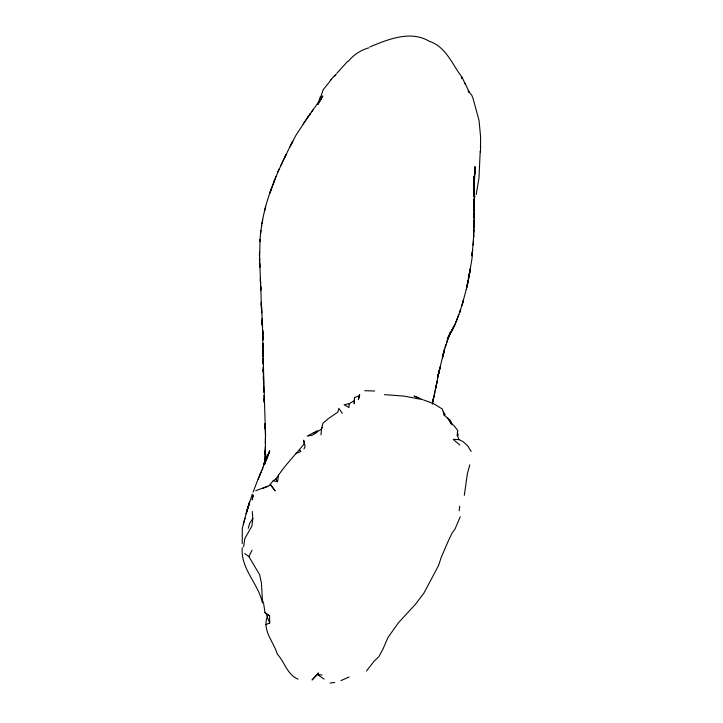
<?xml version="1.0" encoding="UTF-8"?>
<svg xmlns="http://www.w3.org/2000/svg" width="723" height="723" viewBox="0 0 723 723"><rect width="100%" height="100%" fill="white"/><g stroke="black" fill="none" stroke-linecap="round" stroke-linejoin="round"><path stroke-width="1.08" d="M474.098 198.581L474.161 210.077L474.171 199.982M259.548 262.304L259.557 257.903L260.542 281.789L260.325 278.265M261.536 312.092L261.545 306.281L262.594 327.329M265.332 448.847L265.323 454.541L265.477 432.3L265.549 436.059L263.199 359.268L263.145 364.302M474.324 180.325L474.342 176.629L474.026 189.128M263.163 362.819L263.127 350.538L263.145 354.044L263.118 352.444M474.252 184.69L474.053 197.18L474.08 191.45M474.776 170.827L474.966 166.516L474.225 181.69L474.866 167.926L474.758 171.541M474.695 175.906L474.713 172.987L474.695 173.719M473.673 233.475L473.61 237.451L473.755 229.128L473.719 232.21M242.205 543.615L242.332 528.35L247.221 509.851L252.318 494.053M474.026 224.708L473.737 232.58M259.548 261.039L260.054 239.467L259.937 241.69C260.958 223.931 264.853 206.344 271.026 189.67M265.368 443.298L265.449 437.704M259.449 255.806L259.512 251.658M474.053 223.832L474.134 219.919L473.963 227.763L474.089 205.694L474.189 209.571M265.151 458.31L265.323 450.718L264.79 463.082M472.164 255.011L473.719 235.3M359.593 395.535L359.62 394.622L358.328 399.575L359.593 395.535L354.532 397.551L354.225 403.66L354.532 397.551M474.098 190.05L473.99 193.791L474.044 187.474L474.198 195.391M473.927 194.089L473.999 192.228M474.18 186.209L474.306 182.512L473.908 190.303L474.631 176.638L474.478 180.289M480.37 152.002L480.668 146.398M480.226 151.333L478.933 178.391L476.177 194.614M473.963 193.005L474.171 189.281M264.844 462.124L265.784 456.349L264.781 462.151L265.449 458.274M349.236 403.696L348.983 407.519L344.067 404.735L349.236 403.696L354.397 400.623M474.64 171.306L474.785 169.39M474.64 171.369L474.848 168.685L474.622 171.55M265.323 461.22L265.983 454.785M423.561 399.982L433.158 403.407L442.476 409.11L444.085 415.147L447.582 418.111L450.98 423.678L453.854 425.422L457.831 430.655L457.09 435.11L459.141 439.674L463.217 441.708L467.727 445.937L471.161 451.514M243.642 546.85L244.772 538.653L251.929 526.055L252.815 518.481L252.3 511.504M473.899 190.511L474.143 187.609M320.994 434.939L321.509 428.974L322.91 423.28L328.215 418.744L337.885 412.056L338.852 408.359L342.25 413.312M472.462 251.938L472.065 255.969L472.589 249.787L471.965 258.897L469.381 274.071L470.067 269.968M473.122 245.106L473.529 241.121M480.479 147.609L480.632 137.289L479.078 120.687L472.969 98.174L471.703 95.129L469.082 92.119M473.89 178.427L474.098 176.529M260.397 234.46L260.913 230.465M459.168 510.736L459.747 506.208M470.176 268.857L466.552 288.477L461.744 306.1M474.36 176.06L474.017 177.912L474.225 176.177M473.981 177.939L474.243 176.06L473.899 178.653L474.433 175.834M474.704 174.089L474.984 172.345L474.677 174.198M261.545 226.498L261.699 225.567M255.725 490.727L269.092 485.693L273.186 480.723L277.478 481.771L278.599 475.02C286.272 463.877 295.761 454.297 304.22 443.823L303.669 440.199L305.088 446.525L303.976 448.92M262.675 219.792L261.997 223.714M435.291 390.348L436.177 385.404L434.198 395.282M443.425 353.827L444.265 349.155M464.302 495.291L467.41 473.484L469.787 464.844M437.948 376.828L438.852 371.984L436.457 384.537L437.117 381.22M461.654 78.68L461.952 77.117C452.128 64.365 446.136 46.769 429.227 41.265C410.673 30.068 388.152 39.313 369.932 46.896M436.855 382.521L435.553 388.875M432.282 404.302L433.258 399.25M298.003 679.159C287.049 674.55 284.88 662.322 277.334 654.152C273.701 641.952 262.16 630.546 267.23 617.017L266.425 614.125L264.952 612.453L263.732 604.121L262.404 599.846L261.455 583.262L259.656 574.731L248.92 556.611L244.754 553.592M438.626 373.249L443.66 352.517M467.691 283.317L468.314 280.226L466.751 287.429L467.691 283.317L467.456 284.347M432.571 402.774L433.908 396.249L432.878 401.256M442.982 355.852L443.949 351.215L442.72 357.171M438.219 375.418L439.927 367.871L437.596 377.822M434.966 391.812L433.194 399.747M320.461 96.376L318.039 103.714M440.235 367.176L440.56 365.829M466.299 289.525L466.552 288.477M442.349 357.849L445.829 344.862L445.196 347.103L450.411 332.074L447.727 338.563M265.684 206.426L264.491 211.134M320.361 98.039L323.163 89.797L331.486 79.268M264.51 462.124L266.028 456.358L263.407 465.992M443.244 354.541L443.597 353.249M438.057 375.354L439.891 368.531M244.934 518.174L243.235 524.356M262.313 469.914L262.847 467.944M263.967 464.058L265.603 458.283M442.657 356.538L443.958 351.965M248.206 528.359L249.769 523.181L252.815 518.481M473.908 199.837L474.469 198.075M463.036 301.952L462.702 303.027L463.542 299.937L459.611 312.589L460.768 309.363M446.498 343.145L447.935 338.689M264.799 464.247L269.742 450.682M272.933 184.356L270.303 191.767L277.605 172.598L286.082 154.568L280.931 165.215M271.315 188.866L269.697 193.403M460.379 310.456L454.948 324.491L447.257 339.295M267.483 456.457L266.787 458.391L268.992 452.589L266.064 460.325M455.598 322.982L457.325 318.807M458.879 314.632L456.909 319.928M274.496 180.271L273.258 183.561L275.897 176.665M259.458 476.068L260.967 472.128L258.21 479.051L267.32 456.62L265.703 460.28M474.74 197.189L475.011 196.493M258.183 478.798L253.158 491.974M268.242 454.505L269.607 451.269L266.561 458.346M447.718 339.015L449.543 334.686M322.259 427.212L321.509 428.974L312.318 435.201L307.203 436.132L317.415 430.646L316.177 432.734L313.466 432.706M277.605 172.598L279.205 168.983M460.271 516.728L455.002 529.082L452.083 533.032L448.215 541.156L441.22 557.379L438.554 565.549L423.913 593.104L415.318 604.446L398.391 622.792L387.853 637.713L382.919 649.218L378.807 656.728L373.8 661.545L366.444 671.052M248.92 556.611L252.038 550.176M284.645 157.497L289.878 146.868M454.948 324.491L453.628 327.139L454.695 325.016M318.445 103.362L320.741 98.906L319.43 101.401M449.516 335.074L450.203 333.737L447.853 338.129L450.501 333.222L449.995 334.189M292.824 141.211L290.854 144.989L292.444 141.898M448.305 337.388L448.902 336.231M289.525 147.564L295.779 135.544L308.459 116.222M290.854 144.989L291.27 144.184M318.057 104.031L319.295 101.654M318.102 103.958L318.997 102.232M451.477 331.279L453.113 328.26L450.583 332.932M447.853 338.129L449.11 335.834L447.98 337.749M319.467 101.383L320.858 98.852L317.894 103.958L321.229 98.464L319.421 101.374L319.792 100.777M319.421 101.374L322.874 95.96L303.136 123.922M336.945 73.159L347.664 61.365M273.186 480.723L275.861 478.988L278.599 475.02M311.586 111.902L313.402 109.363M336.349 74.053L334.695 76.114M317.325 674.55L318.481 672.932L312.038 679.991L317.325 674.55L322.033 674.993M308.043 116.81L310.284 113.719L309.842 114.324M330.926 79.756L335.111 75.011M348.314 61.301C353.619 54.858 360.858 50.004 368.938 47.79M340.958 680.623L349.082 676.972M265.675 624.726L269.724 623L269.562 615.924L264.952 612.453M295.987 453.475L300.913 451.477L299.593 449.887M262.747 488.377L267.953 486.362M444.085 415.147L445.232 414.776L443.407 411.947M330.05 683.081L334.704 682.431M374.668 390.971L364.754 390.727M459.141 439.674L453.194 439.313L459.765 445.025M384.437 394.641L404.148 396.114L422.639 399.638L414.017 396.05L418.789 398.03M450.98 423.678L452.056 423.795L450.275 420.271L447.582 418.111M461.952 77.117L469.462 92.535L468.106 90.999M266.425 614.125L269.562 615.924M317.487 674.559L324.148 679.123M464.32 83.091L465.63 84.284M275.861 478.988L277.478 481.771M267.23 617.017L269.724 623M262.44 602.892C258.301 583.425 240.398 568.703 242.25 547.736M457.343 431.92L458.174 435.499M262.015 321.346L262.35 324.401M262.142 322.413L262.368 325.251L262.069 320.569L262.286 323.949M262.847 335.264L262.033 318.5M262.783 334.415L262.612 331.848L262.801 334.903M259.864 267.402L259.611 263.154L259.792 266.317M262.368 325.251L262.169 321.871L262.214 323.172M263.109 353.24L263.253 356.123L262.919 343.443L262.964 348.323M263.94 395.481L264.193 402.404L264.076 398.725M264.989 423.425L265.269 428.92L265.088 425.178M261.193 302.214L261.346 305.504L260.741 286.236L260.795 290.628M262.684 333.791L262.856 339.973L262.548 329.778L262.693 333.195M263.045 351.17L262.982 349.742L263.208 355.237M260.596 284.862L260.452 280.524L260.777 289.471M265.187 426.941L265.413 432.471M261.265 303.868L261.645 312.833L261.401 305.883M263.398 377.035L263.543 380.66L263.344 375.49M262.548 329.778L262.72 334.532M260.397 279.295L260.56 283.732M474.044 189.399L473.791 182.603L474.18 196.186L474.044 189.399L474.134 193.195M262.594 331.116L262.639 332.453M263.172 368.82L263.244 370.89L263.145 367.302M474.098 203.217L474.152 210.917L474.053 201.012L474.234 212.707M263.615 385.368L263.814 392.209M263.452 378.599L263.588 383.859M263.217 361.934L263.136 358.4L263.253 363.624M259.512 258.933L259.53 259.982M263.299 373.945L263.217 369.986L263.262 372.408M262.946 346.913L262.801 336.529L262.811 337.903M474.225 213.24L474.243 215.635M265.314 446.986L265.359 452.661M263.118 351.965L263.145 356.945M474.089 200.199L474.116 204.04M263.127 350.538L263.136 355.49M474.297 217.343L474.297 218.201L474.243 213.791L474.297 217.343M474.442 177.325L473.954 183.823L474.442 177.325M252.544 497.551L252.237 499.991L253.222 495.029L252.544 497.551M469.733 271.975L469.11 276.105L469.733 271.975M469.263 275.083L468.504 279.195L469.263 275.083M248.956 504.076L247.899 508.07L249.552 501.934L248.956 504.076M247.89 507.709L246.145 513.809L249.11 503.768L247.221 509.851L247.89 507.709M452.851 328.594L451.36 331.649L453.411 327.456L452.851 328.594M272.553 487.374L270.42 484.654L275.174 490.872L272.553 487.374"/></g></svg>
